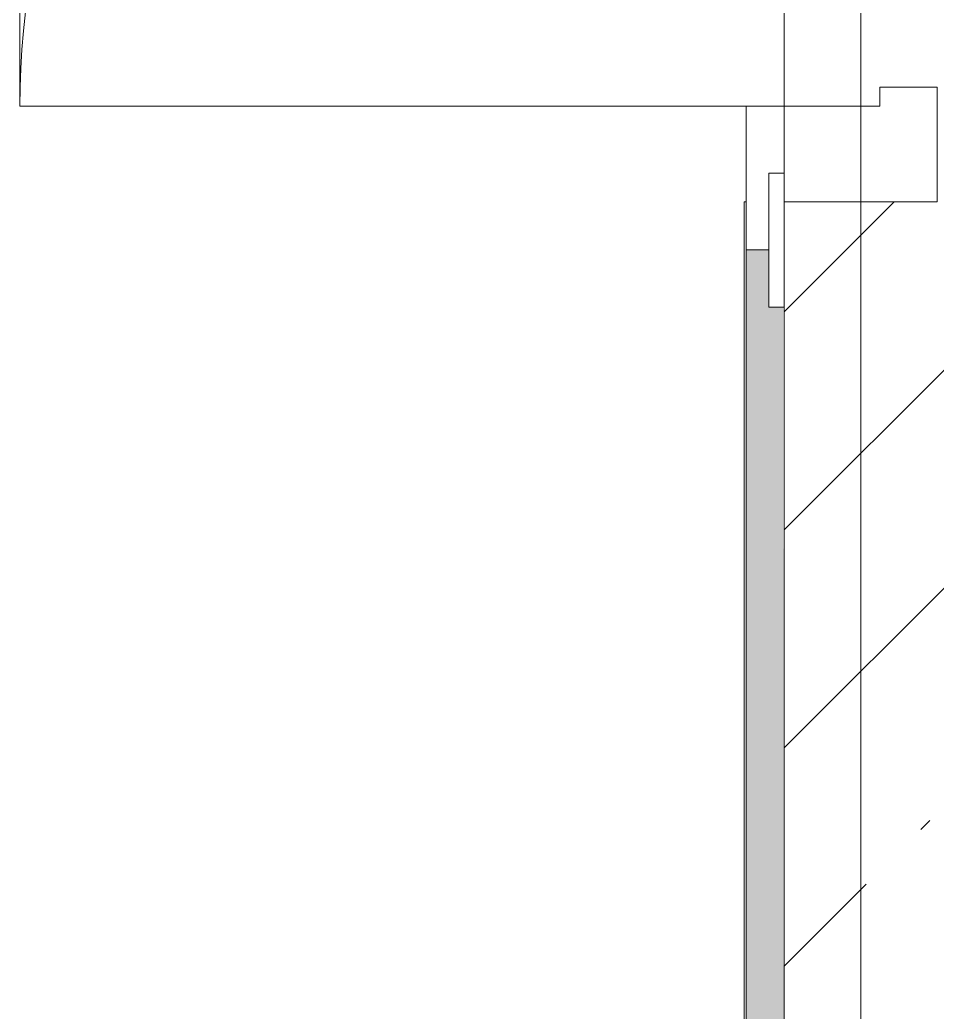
# Model space of a CAD drawing. Header units: millimetres. Extents: x -249154 to 415037, y -45458 to 354837.
# Drawn here: x 37935 to 38415, y 90887 to 91406 of the extents above; entities that cross this region are included whole.
import ezdxf

# ---------------------------------------------------------------- set-up
doc = ezdxf.new("R2010")
doc.units = ezdxf.units.MM
doc.linetypes.add('Осевая', pattern=[6350, 1270, -952.5, 3175, -952.5])
for name, color, linetype, lineweight, true_color in [('A-DOOR-1', 7, 'Continuous', 5, 0xc0c0c0), ('A-DOOR-FRAM-1', 7, 'Continuous', 5, 0xc0c0c0), ('A-WALL-1', 9, 'Continuous', 5, 0x808080), ('A-WALL-FNSH-1', 9, 'Continuous', 5, 0x808080)]:
    doc.layers.add(name, color=color, linetype=linetype, lineweight=lineweight, true_color=true_color)
for name, color, linetype, lineweight in [('A-FLOR', 7, 'Continuous', 9), ('I-WALL', 7, 'Continuous', 5), ('Оси-2', 7, 'Осевая', 9)]:
    doc.layers.add(name, color=color, linetype=linetype, lineweight=lineweight)

# ---------------------------------------------------------------- blocks, each defined once
blk = doc.blocks.new('110_Дверь_СКБ_2Ст - Д-2 1450x2100h_Лестничная клетка EIS60-31891763-Объем проектирования 1 этажа')
at = {"layer": 'A-DOOR-1'}
for p, q in [((-637.5, 510), (-637.5, 110)), ((-587.5, 510), (-637.5, 510)), ((-637.5, 110), (-587.5, 110))]:
    blk.add_line(p, q, dxfattribs=at)
blk.add_arc((-637.5, 110), 400, 360, 90, dxfattribs=at)
at = {"layer": 'A-DOOR-FRAM-1'}
for p, q in [((-672.5, 118), (-742.5, 118)), ((-742.5, 118), (-742.5, 110)), ((-672.5, 110), (-672.5, 118)), ((-742.5, 110), (-672.5, 110)), ((-637.5, 110), (-687.5, 110)), ((-687.5, 110), (-687.5, 30)), ((-637.5, 60), (-637.5, 110)), ((-627.5, 60), (-637.5, 60)), ((-627.5, 30), (-627.5, 60)), ((-687.5, 30), (-627.5, 30))]:
    blk.add_line(p, q, dxfattribs=at)
blk = doc.blocks.new('1floor')
at = {"layer": 'I-WALL'}
h = blk.add_hatch(dxfattribs=at)
h.set_pattern_fill('FP_191', color=256, style=0, pattern_type=2)
h.set_pattern_definition([(0, (0, 0), (243.84, 60.96), [20.117, -162.763, 20.117, -162.763, -975.36]), (0, (0, 0), (243.84, 60.96), [-365.76, 20.117, -345.643, 20.117, -162.763, -426.72]), (0, (0, 0), (243.84, 60.96), [-914.4, 20.117, -101.803, 20.117, -284.683]), (120, (91.44, 30.48), (-174.71291, 180.691634), [20.117, -162.763, 20.117, -162.763, -975.36]), (120, (91.44, 30.48), (-174.71291, 180.691634), [-365.76, 20.117, -345.643, 20.117, -162.763, -426.72]), (120, (91.44, 30.48), (-174.71291, 180.691634), [-914.4, 20.117, -101.803, 20.117, -284.683]), (240, (121.92, 152.4), (-69.12709, -241.651634), [20.117, -162.763, 20.117, -162.763, -975.36]), (240, (121.92, 152.4), (-69.12709, -241.651634), [-365.76, 20.117, -345.643, 20.117, -162.763, -426.72]), (240, (121.92, 152.4), (-69.12709, -241.651634), [-914.4, 20.117, -101.803, 20.117, -284.683])])
h.paths.add_polyline_path([(38270, 11220), (38269.32, 12070), (38262, 12070), (38262, 12100), (38250, 12100), (38250, 11221)])
h.paths.add_polyline_path([(38262, 13550), (38262, 13580), (38270, 13580), (38270, 21595.28), (38250, 21595.28), (38250, 13550)])
h = blk.add_hatch(dxfattribs=at)
h.set_pattern_fill('FP_1', color=256, style=0, pattern_type=2)
h.set_pattern_definition([(45, (0, 0), (-114.04925, 114.04925), []), (45, (114.05, 0), (-114.04925, 114.04925), [201.612, -40.322, 6.706, -33.617])])
h.paths.add_polyline_path([(38490, 11200), (38490, 12125), (38270, 12125), (38270, 11200), (38436.12, 11200)])
h.paths.add_polyline_path([(38350, 13525), (38490, 13525), (38490, 15200), (38270, 15200), (38270, 13525), (38320, 13525)])
at = {"layer": 'A-FLOR'}
for p, q in [((38250, 12175), (38250, 11221)), ((38262, 12100), (38250, 12100))]:
    blk.add_line(p, q, dxfattribs=at)
at = {"layer": 'A-WALL-1'}
blk.add_line((38270, 12070), (38270, 11200), dxfattribs=at)
at = {"layer": 'A-WALL-FNSH-1'}
for p, q in [((38250, 12125), (38249, 12125)), ((38249, 12125), (38249, 11221))]:
    blk.add_line(p, q, dxfattribs=at)
at = {"layer": 'Оси-2'}
blk.add_line((38310, 3093.74), (38310, 18777.72), dxfattribs=at)
at = {"layer": 'A-DOOR-1', "rotation": 89.99999999999991}
blk.add_blockref('110_Дверь_СКБ_2Ст - Д-2 1450x2100h_Лестничная клетка EIS60-31891763-Объем проектирования 1 этажа', (38380, 12812.5), dxfattribs=at)

msp = doc.modelspace()

# ---------------------------------------------------------------- block references
msp.add_blockref('1floor', (64.7, 79186.05))

doc.saveas('drawing.dxf')
